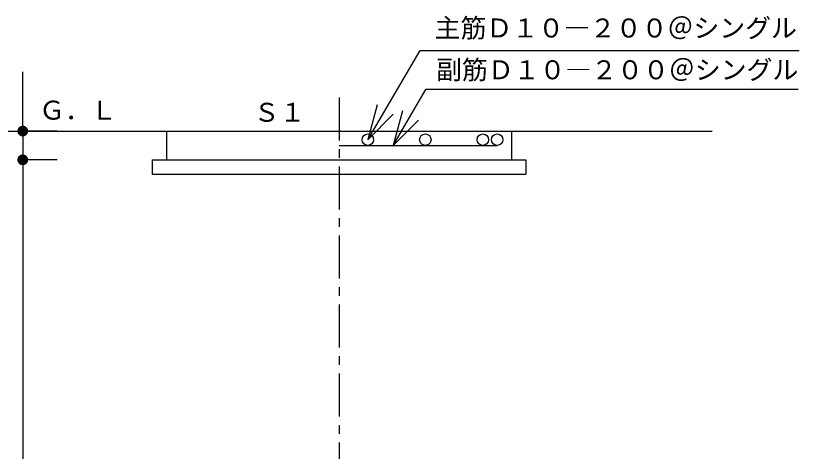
# Model space of a CAD drawing. Units: millimetres, scale not verified. Extents: x -8093 to 8093, y -5792 to 5792.
# Drawn here: x -1413 to 1312, y 614 to 2130 of the extents above; entities that cross this region are included whole.
import ezdxf
from ezdxf.enums import TextEntityAlignment as Align

# ---------------------------------------------------------------- set-up
doc = ezdxf.new("R2010")
doc.units = ezdxf.units.MM
doc.header["$LTSCALE"] = 30
doc.linetypes.add('CHAIN1', pattern=[8, 5, -1, 1, -1])
for name, color, linetype, lineweight in [('0-2_00クル-フ-1機器', 2, 'Continuous', 25), ('0-3_00クル-フ-6寸法', 132, 'Continuous', 25), ('0-6_00クル-フ-2製作', 3, 'Continuous', 25), ('0-8_製作', 4, 'Continuous', 25)]:
    doc.layers.add(name, color=color, linetype=linetype, lineweight=lineweight)
doc.styles.add('ＭＳ ゴシック', font='')
doc.styles.get('ＭＳ ゴシック').set_extended_font_data('MS Gothic')

msp = doc.modelspace()

# ---------------------------------------------------------------- linework, layer by layer
at = {"layer": '0-2_00クル-フ-1機器', "linetype": 'CHAIN1'}
msp.add_line((-288.78, 1845.24), (-288.78, -434.51), dxfattribs=at)
at = {"layer": '0-2_00クル-フ-1機器'}
for p, q in [((-1873.85, 1728.45), (1008.8, 1728.45)), ((-888.78, 1728.45), (-888.78, 1628.45)), ((311.22, 1728.45), (311.22, 1628.45)), ((-938.78, 1628.45), (-938.78, 1578.45)), ((-938.78, 1628.45), (361.22, 1628.45)), ((361.22, 1628.45), (361.22, 1578.45)), ((-938.78, 1578.45), (361.22, 1578.45))]:
    msp.add_line(p, q, dxfattribs=at)
at = {"layer": '0-3_00クル-フ-6寸法', "color": 4}
for p, q in [((-1388.77, 1728.45), (-1388.77, 1935.11)), ((-1268.77, 1728.45), (-1388.77, 1728.45)), ((-1388.77, 1728.45), (-1388.77, 1628.45)), ((-1268.77, 1628.45), (-1388.77, 1628.45)), ((-1268.77, 1628.45), (-1388.77, 1628.45)), ((-1388.77, 1628.45), (-1388.77, -121.55))]:
    msp.add_line(p, q, dxfattribs=at)
at = {"layer": '0-3_00クル-フ-6寸法'}
for points in [[(-1388.77, 1728.45), (-1399.8, 1743.62), (-1397.81, 1744.88)], [(-1388.77, 1728.45), (-1397.81, 1744.88), (-1395.68, 1745.88)], [(-1388.77, 1728.45), (-1395.68, 1745.88), (-1393.44, 1746.61)], [(-1388.77, 1728.45), (-1393.44, 1746.61), (-1391.12, 1747.05)], [(-1388.77, 1728.45), (-1391.12, 1747.05), (-1388.77, 1747.2)], [(-1388.77, 1728.45), (-1388.77, 1747.2), (-1386.42, 1747.05)], [(-1388.77, 1728.45), (-1386.42, 1747.05), (-1384.11, 1746.61)], [(-1388.77, 1728.45), (-1384.11, 1746.61), (-1381.87, 1745.88)], [(-1388.77, 1728.45), (-1381.87, 1745.88), (-1379.74, 1744.88)], [(-1388.77, 1728.45), (-1379.74, 1744.88), (-1377.75, 1743.62)], [(-1388.77, 1728.45), (-1407.49, 1729.63), (-1407.19, 1731.96)], [(-1388.77, 1728.45), (-1407.49, 1727.27), (-1407.49, 1729.63)], [(-1388.77, 1728.45), (-1407.19, 1724.94), (-1407.49, 1727.27)], [(-1388.77, 1728.45), (-1407.19, 1731.96), (-1406.61, 1734.24)], [(-1388.77, 1728.45), (-1406.61, 1722.66), (-1407.19, 1724.94)], [(-1388.77, 1728.45), (-1406.61, 1734.24), (-1405.74, 1736.43)], [(-1388.77, 1728.45), (-1405.74, 1720.47), (-1406.61, 1722.66)], [(-1388.77, 1728.45), (-1405.74, 1736.43), (-1404.61, 1738.5)], [(-1388.77, 1728.45), (-1404.61, 1718.4), (-1405.74, 1720.47)], [(-1388.77, 1728.45), (-1404.61, 1738.5), (-1403.22, 1740.4)], [(-1388.77, 1728.45), (-1403.22, 1716.5), (-1404.61, 1718.4)], [(-1388.77, 1728.45), (-1403.22, 1740.4), (-1401.61, 1742.12)], [(-1388.77, 1728.45), (-1401.61, 1714.78), (-1403.22, 1716.5)], [(-1388.77, 1728.45), (-1401.61, 1742.12), (-1399.8, 1743.62)], [(-1388.77, 1728.45), (-1399.8, 1713.28), (-1401.61, 1714.78)], [(-1388.77, 1728.45), (-1397.81, 1712.02), (-1399.8, 1713.28)], [(-1388.77, 1728.45), (-1395.68, 1711.02), (-1397.81, 1712.02)], [(-1388.77, 1728.45), (-1393.44, 1710.29), (-1395.68, 1711.02)], [(-1388.77, 1728.45), (-1391.12, 1709.85), (-1393.44, 1710.29)], [(-1388.77, 1728.45), (-1388.77, 1709.7), (-1391.12, 1709.85)], [(-1388.77, 1728.45), (-1377.75, 1743.62), (-1375.94, 1742.12)], [(-1388.77, 1728.45), (-1375.94, 1742.12), (-1374.33, 1740.4)], [(-1388.77, 1728.45), (-1374.33, 1740.4), (-1372.94, 1738.5)], [(-1388.77, 1728.45), (-1372.94, 1738.5), (-1371.81, 1736.43)], [(-1388.77, 1728.45), (-1371.81, 1736.43), (-1370.94, 1734.24)], [(-1388.77, 1728.45), (-1370.94, 1734.24), (-1370.36, 1731.96)], [(-1388.77, 1728.45), (-1370.36, 1731.96), (-1370.06, 1729.63)], [(-1388.77, 1728.45), (-1370.06, 1729.63), (-1370.06, 1727.27)], [(-1388.77, 1728.45), (-1386.42, 1709.85), (-1388.77, 1709.7)], [(-1388.77, 1728.45), (-1384.11, 1710.29), (-1386.42, 1709.85)], [(-1388.77, 1728.45), (-1381.87, 1711.02), (-1384.11, 1710.29)], [(-1388.77, 1728.45), (-1379.74, 1712.02), (-1381.87, 1711.02)], [(-1388.77, 1728.45), (-1377.75, 1713.28), (-1379.74, 1712.02)], [(-1388.77, 1728.45), (-1375.94, 1714.78), (-1377.75, 1713.28)], [(-1388.77, 1728.45), (-1374.33, 1716.5), (-1375.94, 1714.78)], [(-1388.77, 1728.45), (-1372.94, 1718.4), (-1374.33, 1716.5)], [(-1388.77, 1728.45), (-1371.81, 1720.47), (-1372.94, 1718.4)], [(-1388.77, 1728.45), (-1370.94, 1722.66), (-1371.81, 1720.47)], [(-1388.77, 1728.45), (-1370.36, 1724.94), (-1370.94, 1722.66)], [(-1388.77, 1728.45), (-1370.06, 1727.27), (-1370.36, 1724.94)], [(-1388.77, 1628.45), (-1406.61, 1634.24), (-1405.74, 1636.43)], [(-1388.77, 1628.45), (-1406.61, 1634.24), (-1405.74, 1636.43)], [(-1388.77, 1628.45), (-1405.74, 1636.43), (-1404.61, 1638.5)], [(-1388.77, 1628.45), (-1405.74, 1636.43), (-1404.61, 1638.5)], [(-1388.77, 1628.45), (-1404.61, 1638.5), (-1403.22, 1640.4)], [(-1388.77, 1628.45), (-1404.61, 1638.5), (-1403.22, 1640.4)], [(-1388.77, 1628.45), (-1403.22, 1640.4), (-1401.61, 1642.12)], [(-1388.77, 1628.45), (-1403.22, 1640.4), (-1401.61, 1642.12)], [(-1388.77, 1628.45), (-1401.61, 1642.12), (-1399.8, 1643.62)], [(-1388.77, 1628.45), (-1401.61, 1642.12), (-1399.8, 1643.62)], [(-1388.77, 1628.45), (-1399.8, 1643.62), (-1397.81, 1644.88)], [(-1388.77, 1628.45), (-1399.8, 1643.62), (-1397.81, 1644.88)], [(-1388.77, 1628.45), (-1397.81, 1644.88), (-1395.68, 1645.88)], [(-1388.77, 1628.45), (-1397.81, 1644.88), (-1395.68, 1645.88)], [(-1388.77, 1628.45), (-1395.68, 1645.88), (-1393.44, 1646.61)], [(-1388.77, 1628.45), (-1395.68, 1645.88), (-1393.44, 1646.61)], [(-1388.77, 1628.45), (-1393.44, 1646.61), (-1391.12, 1647.05)], [(-1388.77, 1628.45), (-1393.44, 1646.61), (-1391.12, 1647.05)], [(-1388.77, 1628.45), (-1391.12, 1647.05), (-1388.77, 1647.2)], [(-1388.77, 1628.45), (-1391.12, 1647.05), (-1388.77, 1647.2)], [(-1388.77, 1628.45), (-1388.77, 1647.2), (-1386.42, 1647.05)], [(-1388.77, 1628.45), (-1388.77, 1647.2), (-1386.42, 1647.05)], [(-1388.77, 1628.45), (-1386.42, 1647.05), (-1384.11, 1646.61)], [(-1388.77, 1628.45), (-1386.42, 1647.05), (-1384.11, 1646.61)], [(-1388.77, 1628.45), (-1384.11, 1646.61), (-1381.87, 1645.88)], [(-1388.77, 1628.45), (-1384.11, 1646.61), (-1381.87, 1645.88)], [(-1388.77, 1628.45), (-1381.87, 1645.88), (-1379.74, 1644.88)], [(-1388.77, 1628.45), (-1381.87, 1645.88), (-1379.74, 1644.88)], [(-1388.77, 1628.45), (-1379.74, 1644.88), (-1377.75, 1643.62)], [(-1388.77, 1628.45), (-1379.74, 1644.88), (-1377.75, 1643.62)], [(-1388.77, 1628.45), (-1377.75, 1643.62), (-1375.94, 1642.12)], [(-1388.77, 1628.45), (-1377.75, 1643.62), (-1375.94, 1642.12)], [(-1388.77, 1628.45), (-1375.94, 1642.12), (-1374.33, 1640.4)], [(-1388.77, 1628.45), (-1375.94, 1642.12), (-1374.33, 1640.4)], [(-1388.77, 1628.45), (-1374.33, 1640.4), (-1372.94, 1638.5)], [(-1388.77, 1628.45), (-1374.33, 1640.4), (-1372.94, 1638.5)], [(-1388.77, 1628.45), (-1372.94, 1638.5), (-1371.81, 1636.43)], [(-1388.77, 1628.45), (-1372.94, 1638.5), (-1371.81, 1636.43)], [(-1388.77, 1628.45), (-1371.81, 1636.43), (-1370.94, 1634.24)], [(-1388.77, 1628.45), (-1371.81, 1636.43), (-1370.94, 1634.24)], [(-1388.77, 1628.45), (-1407.49, 1629.63), (-1407.19, 1631.96)], [(-1388.77, 1628.45), (-1407.49, 1629.63), (-1407.19, 1631.96)], [(-1388.77, 1628.45), (-1407.49, 1627.27), (-1407.49, 1629.63)], [(-1388.77, 1628.45), (-1407.49, 1627.27), (-1407.49, 1629.63)], [(-1388.77, 1628.45), (-1407.19, 1624.94), (-1407.49, 1627.27)], [(-1388.77, 1628.45), (-1407.19, 1624.94), (-1407.49, 1627.27)], [(-1388.77, 1628.45), (-1407.19, 1631.96), (-1406.61, 1634.24)], [(-1388.77, 1628.45), (-1407.19, 1631.96), (-1406.61, 1634.24)], [(-1388.77, 1628.45), (-1406.61, 1622.66), (-1407.19, 1624.94)], [(-1388.77, 1628.45), (-1406.61, 1622.66), (-1407.19, 1624.94)], [(-1388.77, 1628.45), (-1405.74, 1620.47), (-1406.61, 1622.66)], [(-1388.77, 1628.45), (-1405.74, 1620.47), (-1406.61, 1622.66)], [(-1388.77, 1628.45), (-1404.61, 1618.4), (-1405.74, 1620.47)], [(-1388.77, 1628.45), (-1404.61, 1618.4), (-1405.74, 1620.47)], [(-1388.77, 1628.45), (-1403.22, 1616.5), (-1404.61, 1618.4)], [(-1388.77, 1628.45), (-1403.22, 1616.5), (-1404.61, 1618.4)], [(-1388.77, 1628.45), (-1401.61, 1614.78), (-1403.22, 1616.5)], [(-1388.77, 1628.45), (-1401.61, 1614.78), (-1403.22, 1616.5)], [(-1388.77, 1628.45), (-1399.8, 1613.28), (-1401.61, 1614.78)], [(-1388.77, 1628.45), (-1399.8, 1613.28), (-1401.61, 1614.78)], [(-1388.77, 1628.45), (-1397.81, 1612.02), (-1399.8, 1613.28)], [(-1388.77, 1628.45), (-1397.81, 1612.02), (-1399.8, 1613.28)], [(-1388.77, 1628.45), (-1395.68, 1611.02), (-1397.81, 1612.02)], [(-1388.77, 1628.45), (-1395.68, 1611.02), (-1397.81, 1612.02)], [(-1388.77, 1628.45), (-1393.44, 1610.29), (-1395.68, 1611.02)], [(-1388.77, 1628.45), (-1393.44, 1610.29), (-1395.68, 1611.02)], [(-1388.77, 1628.45), (-1391.12, 1609.85), (-1393.44, 1610.29)], [(-1388.77, 1628.45), (-1391.12, 1609.85), (-1393.44, 1610.29)], [(-1388.77, 1628.45), (-1388.77, 1609.7), (-1391.12, 1609.85)], [(-1388.77, 1628.45), (-1388.77, 1609.7), (-1391.12, 1609.85)], [(-1388.77, 1628.45), (-1370.94, 1634.24), (-1370.36, 1631.96)], [(-1388.77, 1628.45), (-1370.94, 1634.24), (-1370.36, 1631.96)], [(-1388.77, 1628.45), (-1370.36, 1631.96), (-1370.06, 1629.63)], [(-1388.77, 1628.45), (-1370.36, 1631.96), (-1370.06, 1629.63)], [(-1388.77, 1628.45), (-1370.06, 1629.63), (-1370.06, 1627.27)], [(-1388.77, 1628.45), (-1370.06, 1629.63), (-1370.06, 1627.27)], [(-1388.77, 1628.45), (-1386.42, 1609.85), (-1388.77, 1609.7)], [(-1388.77, 1628.45), (-1384.11, 1610.29), (-1386.42, 1609.85)], [(-1388.77, 1628.45), (-1381.87, 1611.02), (-1384.11, 1610.29)], [(-1388.77, 1628.45), (-1379.74, 1612.02), (-1381.87, 1611.02)], [(-1388.77, 1628.45), (-1377.75, 1613.28), (-1379.74, 1612.02)], [(-1388.77, 1628.45), (-1375.94, 1614.78), (-1377.75, 1613.28)], [(-1388.77, 1628.45), (-1374.33, 1616.5), (-1375.94, 1614.78)], [(-1388.77, 1628.45), (-1372.94, 1618.4), (-1374.33, 1616.5)], [(-1388.77, 1628.45), (-1371.81, 1620.47), (-1372.94, 1618.4)], [(-1388.77, 1628.45), (-1370.94, 1622.66), (-1371.81, 1620.47)], [(-1388.77, 1628.45), (-1370.36, 1624.94), (-1370.94, 1622.66)], [(-1388.77, 1628.45), (-1370.06, 1627.27), (-1370.36, 1624.94)], [(-1388.77, 1628.45), (-1386.42, 1609.85), (-1388.77, 1609.7)], [(-1388.77, 1628.45), (-1384.11, 1610.29), (-1386.42, 1609.85)], [(-1388.77, 1628.45), (-1381.87, 1611.02), (-1384.11, 1610.29)], [(-1388.77, 1628.45), (-1379.74, 1612.02), (-1381.87, 1611.02)], [(-1388.77, 1628.45), (-1377.75, 1613.28), (-1379.74, 1612.02)], [(-1388.77, 1628.45), (-1375.94, 1614.78), (-1377.75, 1613.28)], [(-1388.77, 1628.45), (-1374.33, 1616.5), (-1375.94, 1614.78)], [(-1388.77, 1628.45), (-1372.94, 1618.4), (-1374.33, 1616.5)], [(-1388.77, 1628.45), (-1371.81, 1620.47), (-1372.94, 1618.4)], [(-1388.77, 1628.45), (-1370.94, 1622.66), (-1371.81, 1620.47)], [(-1388.77, 1628.45), (-1370.36, 1624.94), (-1370.94, 1622.66)], [(-1388.77, 1628.45), (-1370.06, 1627.27), (-1370.36, 1624.94)]]:
    msp.add_solid(points, dxfattribs=at)
at = {"layer": '0-6_00クル-フ-2製作'}
msp.add_line((-288.78, 1678.45), (261.21, 1678.45), dxfattribs=at)
at = {"layer": '0-8_製作'}
for p, q in [((-188.78, 1698.45), (-6.5, 2009.31)), ((-6.5, 2009.31), (1311.68, 2009.31)), ((-100.48, 1678.45), (12.63, 1873.66)), ((13.06, 1873.91), (1308.02, 1873.91))]:
    msp.add_line(p, q, dxfattribs=at)
for points in [[(-156.43, 1819.19), (-188.78, 1698.45), (-100.4, 1786.84)], [(-68.12, 1799.19), (-100.48, 1678.45), (-12.09, 1766.84)]]:
    msp.add_lwpolyline(points, dxfattribs=at)
at = {"layer": '0-8_製作', "color": 3}
for centre in [(-188.78, 1698.45), (11.22, 1698.45), (211.22, 1698.45), (261.11, 1698.45)]:
    msp.add_circle(centre, 20, dxfattribs=at)

# ---------------------------------------------------------------- texts
at = {"layer": '0-2_00クル-フ-1機器', "color": 4, "style": 'ＭＳ ゴシック'}
for s, p in [('Ｇ．Ｌ', (-1332, 1748.46)), ('Ｓ１', (-585.85, 1741.06))]:
    msp.add_text(s, height=65.98, dxfattribs=at).set_placement(p, align=Align.BOTTOM_LEFT)
at = {"layer": '0-8_製作', "style": 'ＭＳ ゴシック'}
for s, p in [('主筋Ｄ１０―２００＠シングル\u3000', (43.5, 2034.31)), ('副筋Ｄ１０―２００＠シングル\u3000', (48.39, 1888.91))]:
    msp.add_text(s, height=65.98, dxfattribs=at).set_placement(p, align=Align.BOTTOM_LEFT)

doc.saveas('drawing.dxf')
